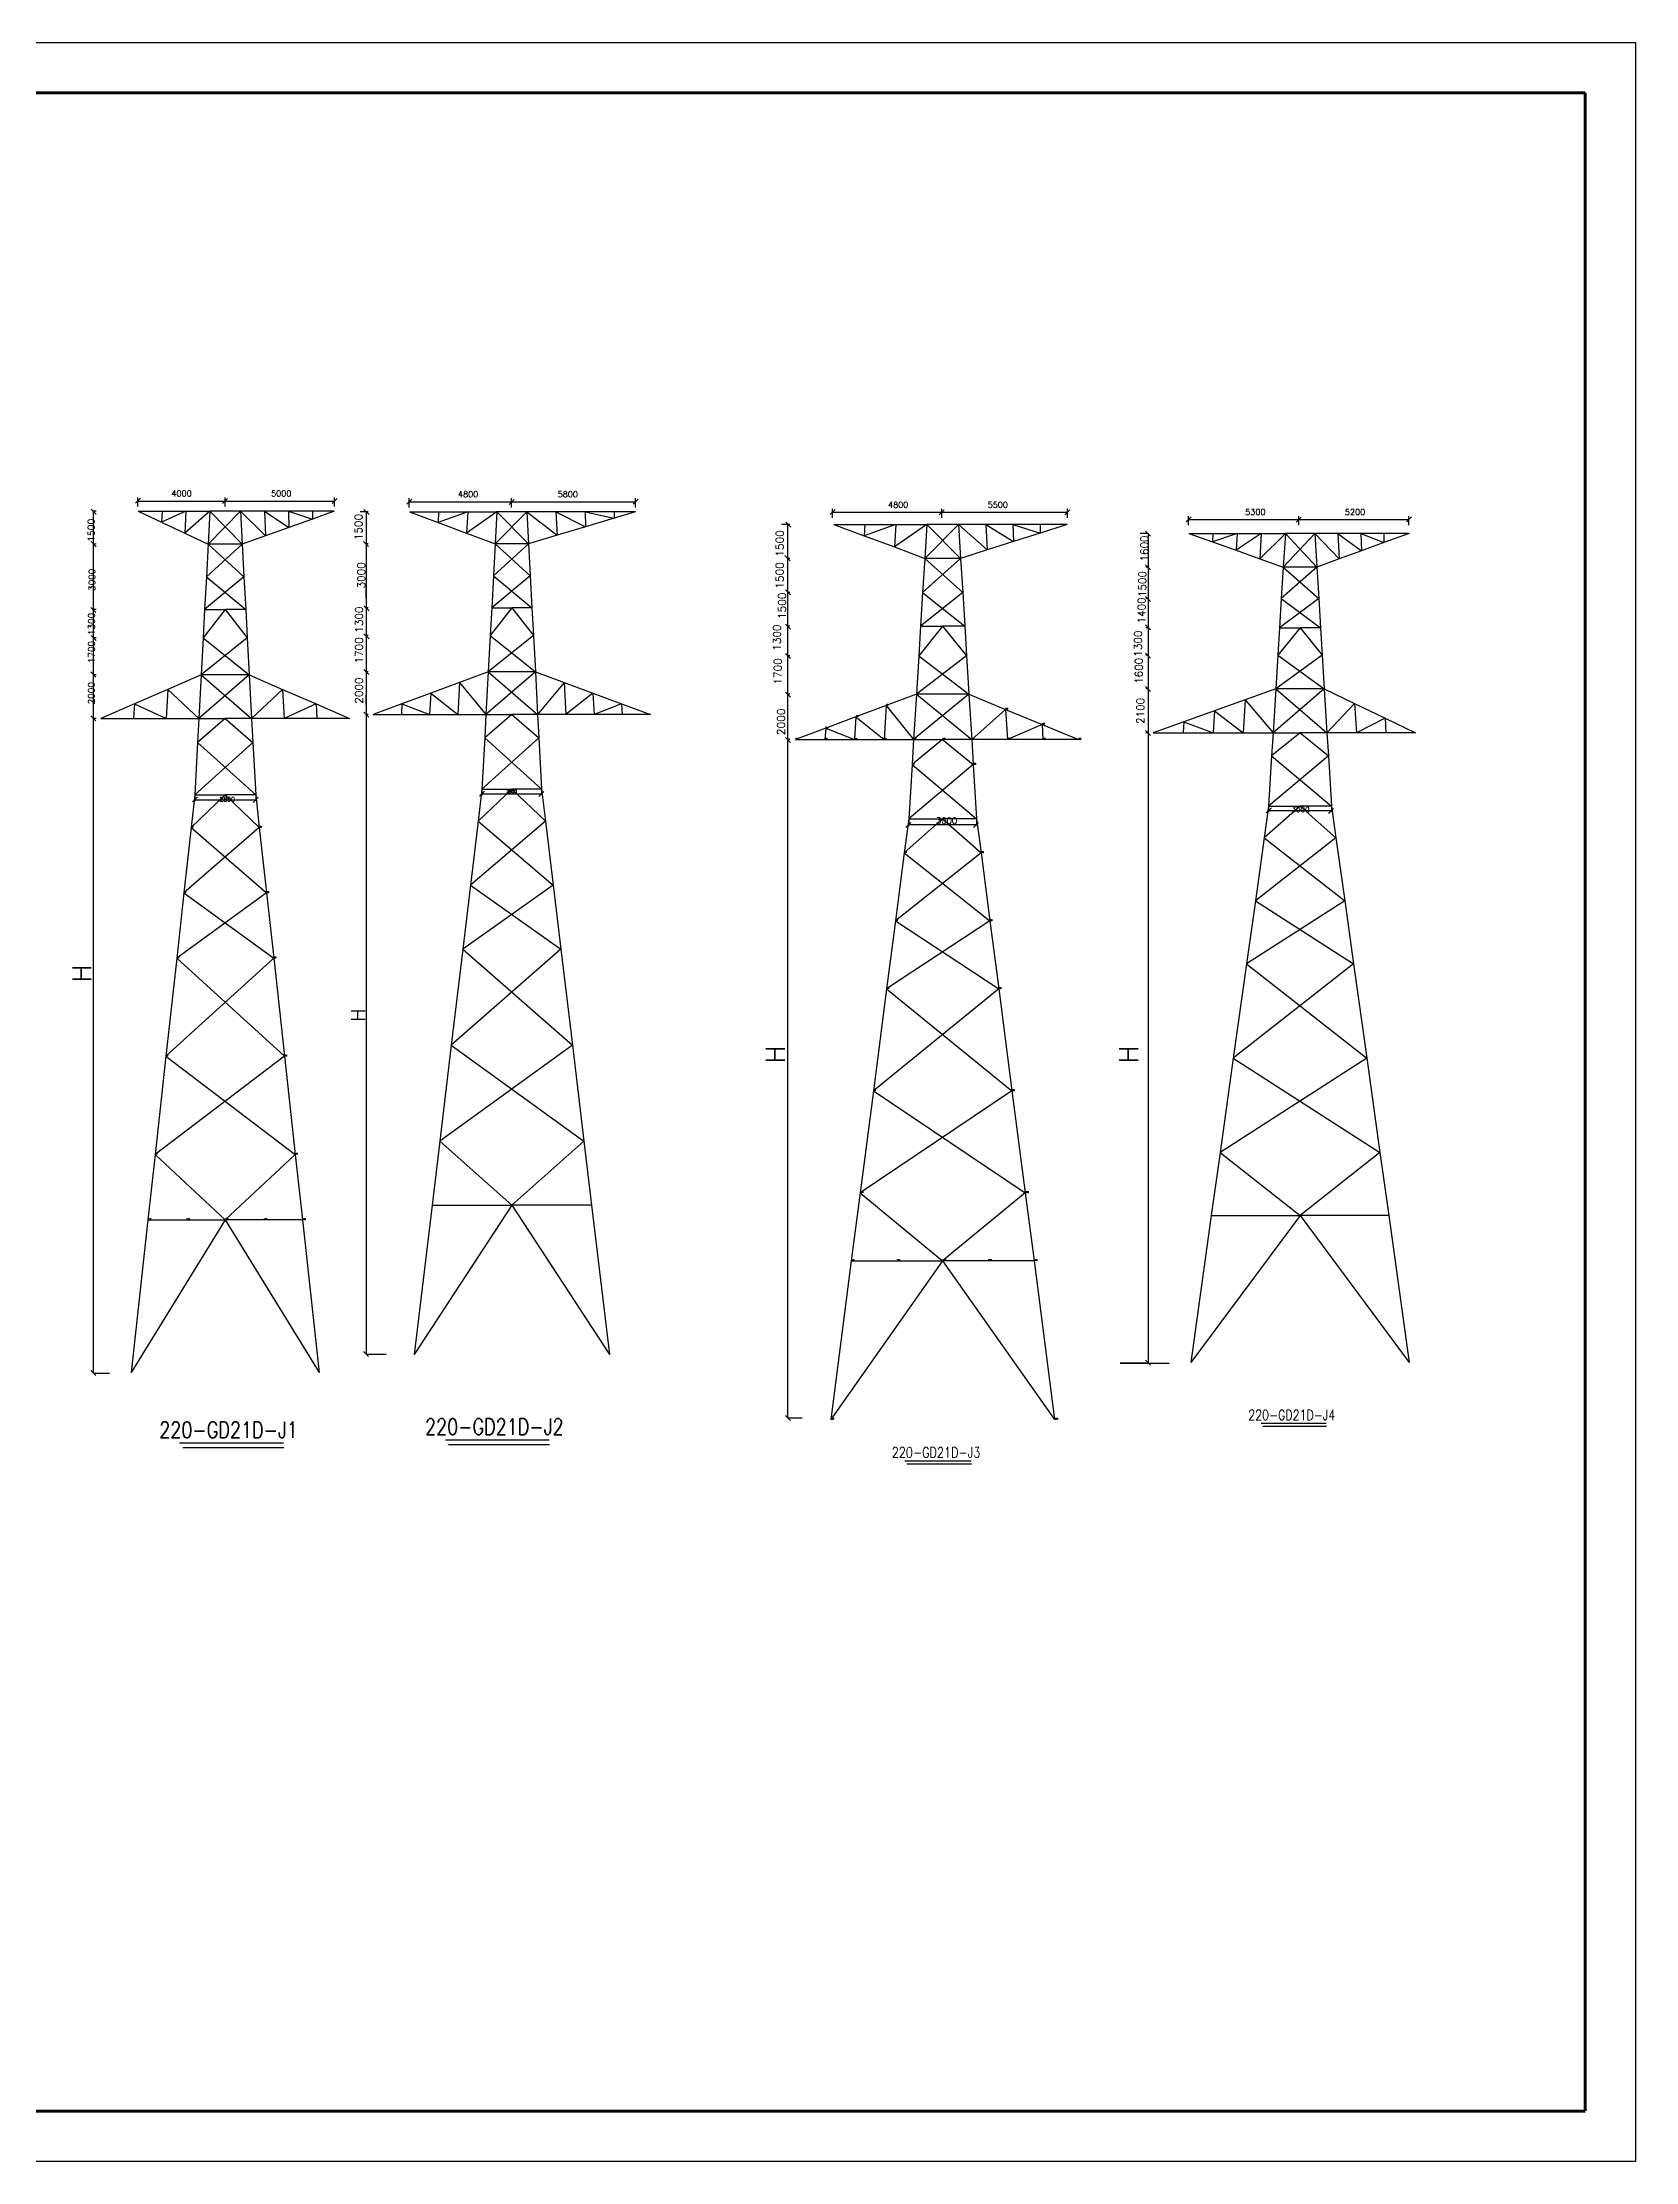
# Model space of a CAD drawing. Header units: millimetres. Extents: x -25344 to 5907, y -19679 to 18215.
# Drawn here: x 4834.1 to 5150, y 921.6 to 1341.6 of the extents above; entities that cross this region are included whole.
import ezdxf

# ---------------------------------------------------------------- set-up
doc = ezdxf.new("R2010")
doc.units = ezdxf.units.MM
for name, color, linetype, lineweight in [('受力材原始杆件', 1, 'Continuous', 25), ('受力材杆件', 7, 'Continuous', 25), ('受力材节点号', 2, 'Continuous', 25)]:
    doc.layers.add(name, color=color, linetype=linetype, lineweight=lineweight)
doc.layers.add('基本图元层', color=7, linetype='Continuous')
doc.layers.add('标注', color=7, linetype='Continuous')
doc.styles.add('Romans', font='', dxfattribs={"width": 0.65})
doc.styles.get("Standard").update_dxf_attribs({"font": 'txt', "bigfont": 'gbcbig.shx'})
doc.styles.add('TBWZ', font='txt.shx', dxfattribs={"width": 0.7, "bigfont": 'hztxt.shx'})
doc.styles.get('Romans').set_extended_font_data('romans.shx')

msp = doc.modelspace()

# ---------------------------------------------------------------- linework, layer by layer
at = {"color": 0}
for p, q in [((4555.98, 1341.65), (5149.98, 1341.65)), ((5149.98, 1341.65), (5149.98, 921.65)), ((5149.98, 921.65), (4555.98, 921.65))]:
    msp.add_line(p, q, dxfattribs=at)
at = {"color": 0, "linetype": 'ByBlock'}
for p, q in [((4843.76, 1249.17), (4844.75, 1248.17)), ((4852.53, 1250.3), (4853.53, 1251.3)), ((4869.8, 1250.23), (4870.79, 1251.23)), ((4891.52, 1250.28), (4892.51, 1251.27)), ((4897.85, 1249.07), (4898.85, 1248.07)), ((4906.33, 1250.14), (4907.33, 1251.14)), ((4926.61, 1250.07), (4927.6, 1251.07)), ((4951.19, 1250.12), (4952.19, 1251.12)), ((4990.28, 1248.06), (4991.28, 1249.06)), ((5011.87, 1247.99), (5012.87, 1248.99)), ((5036.82, 1248.04), (5037.82, 1249.03)), ((5060.85, 1246.63), (5061.85, 1247.62)), ((5082.68, 1246.56), (5083.68, 1247.55)), ((5104.53, 1246.6), (5105.53, 1247.6)), ((4981.46, 1246.58), (4982.46, 1245.58)), ((5052.81, 1244.77), (5053.81, 1243.78)), ((4843.76, 1242.7), (4844.75, 1241.7)), ((4897.73, 1242.71), (4898.73, 1241.71)), ((4981.32, 1239.93), (4982.32, 1238.93)), ((5052.81, 1238.12), (5053.81, 1237.12)), ((4981.44, 1233.16), (4982.43, 1232.16)), ((5052.81, 1231.86), (5053.81, 1230.86)), ((4843.72, 1229.68), (4844.71, 1228.69)), ((4897.85, 1229.97), (4898.85, 1228.98)), ((4843.77, 1224.11), (4844.76, 1223.12)), ((4897.85, 1224.43), (4898.85, 1223.43)), ((4981.44, 1226.35), (4982.43, 1225.35)), ((5052.81, 1226.21), (5053.81, 1225.21)), ((4981.44, 1220.54), (4982.43, 1219.54)), ((5052.81, 1220.63), (5053.81, 1219.63)), ((4843.67, 1216.87), (4844.66, 1215.87)), ((4897.81, 1217.34), (4898.81, 1216.34)), ((5052.81, 1214.01), (5053.81, 1213.02)), ((4981.44, 1212.9), (4982.43, 1211.9)), ((4843.67, 1208.16), (4844.66, 1207.16)), ((4897.83, 1208.93), (4898.82, 1207.94)), ((4981.44, 1203.91), (4982.43, 1202.91)), ((5052.81, 1205.27), (5053.81, 1204.27)), ((4920.78, 1192.27), (4921.77, 1193.27)), ((4932.5, 1192.17), (4933.5, 1193.17)), ((4863.87, 1191.12), (4864.87, 1192.12)), ((4875.88, 1191.03), (4876.87, 1192.03)), ((5076.75, 1188.97), (5077.75, 1189.97)), ((5089.09, 1188.84), (5090.09, 1189.84)), ((5005.25, 1186.04), (5006.25, 1187.04)), ((5018.73, 1186.05), (5019.72, 1187.05)), ((4897.74, 1082.21), (4898.74, 1081.21)), ((5052.81, 1080.49), (5053.81, 1079.5)), ((4843.68, 1078.41), (4844.68, 1077.41)), ((4981.44, 1069.52), (4982.43, 1068.52))]:
    msp.add_line(p, q, dxfattribs=at)
at = {"color": 0, "const_width": 0.6}
for points in [[(4580.98, 1331.65), (5139.98, 1331.65)], [(5139.98, 1331.65), (5139.98, 931.65)], [(5139.98, 931.65), (4580.98, 931.65)]]:
    msp.add_lwpolyline(points, dxfattribs=at)
at = {"layer": '受力材原始杆件', "color": 0}
for p, q in [((4853.06, 1248.71), (4857.81, 1248.71)), ((4853.06, 1248.71), (4857.69, 1246.55)), ((4857.81, 1248.71), (4857.69, 1246.55)), ((4862.56, 1248.71), (4857.69, 1246.55)), ((4857.81, 1248.71), (4862.56, 1248.71)), ((4862.56, 1248.71), (4862.33, 1244.39)), ((4867.31, 1248.71), (4862.33, 1244.39)), ((4862.56, 1248.71), (4867.31, 1248.71)), ((4873.36, 1248.71), (4866.96, 1242.23)), ((4873.36, 1248.71), (4867.31, 1248.71)), ((4878.11, 1248.71), (4873.36, 1248.71)), ((4873.36, 1248.71), (4878.34, 1243.87)), ((4873.36, 1248.71), (4873.71, 1242.23)), ((4882.86, 1248.71), (4878.11, 1248.71)), ((4878.11, 1248.71), (4882.98, 1245.52)), ((4878.11, 1248.71), (4878.34, 1243.87)), ((4887.62, 1248.71), (4882.86, 1248.71)), ((4882.86, 1248.71), (4887.62, 1247.17)), ((4882.86, 1248.71), (4882.98, 1245.52)), ((4891.94, 1248.71), (4887.62, 1248.71)), ((4891.94, 1248.71), (4887.62, 1247.17)), ((4887.62, 1248.71), (4887.62, 1247.17)), ((4906.87, 1248.61), (4912.65, 1248.61)), ((4906.87, 1248.61), (4912.53, 1246.5)), ((4912.65, 1248.61), (4912.53, 1246.5)), ((4918.42, 1248.61), (4912.53, 1246.5)), ((4912.65, 1248.61), (4918.42, 1248.61)), ((4918.42, 1248.61), (4918.2, 1244.38)), ((4924.2, 1248.61), (4918.2, 1244.38)), ((4918.42, 1248.61), (4924.2, 1248.61)), ((4930.12, 1248.61), (4923.86, 1242.27)), ((4930.12, 1248.61), (4924.2, 1248.61)), ((4935.9, 1248.61), (4930.12, 1248.61)), ((4930.12, 1248.61), (4936.13, 1243.96)), ((4930.12, 1248.61), (4930.46, 1242.27)), ((4941.68, 1248.61), (4935.9, 1248.61)), ((4935.9, 1248.61), (4941.79, 1245.65)), ((4935.9, 1248.61), (4936.13, 1243.96)), ((4947.46, 1248.61), (4941.68, 1248.61)), ((4941.68, 1248.61), (4947.46, 1247.35)), ((4941.68, 1248.61), (4941.79, 1245.65)), ((4951.69, 1248.61), (4947.46, 1247.35)), ((4947.46, 1248.61), (4947.46, 1247.35)), ((4857.69, 1246.55), (4862.33, 1244.39)), ((4862.33, 1244.39), (4866.96, 1242.23)), ((4878.34, 1243.87), (4873.71, 1242.23)), ((4882.98, 1245.52), (4878.34, 1243.87)), ((4887.62, 1247.17), (4882.98, 1245.52)), ((4912.53, 1246.5), (4918.2, 1244.38)), ((4918.2, 1244.38), (4923.86, 1242.27)), ((4936.13, 1243.96), (4930.46, 1242.27)), ((4941.79, 1245.65), (4936.13, 1243.96)), ((4947.46, 1247.35), (4941.79, 1245.65)), ((4991.03, 1246.13), (4997.17, 1246.13)), ((4991.03, 1246.13), (4997.03, 1243.88)), ((4997.17, 1246.13), (4997.03, 1243.88)), ((5003.3, 1246.13), (4997.03, 1243.88)), ((4997.03, 1243.88), (5003.03, 1241.64)), ((4997.17, 1246.13), (5003.3, 1246.13)), ((5003.3, 1246.13), (5003.03, 1241.64)), ((5009.44, 1246.13), (5003.03, 1241.64)), ((5003.3, 1246.13), (5009.44, 1246.13)), ((5015.73, 1246.13), (5009.03, 1239.39)), ((5015.73, 1246.13), (5009.44, 1246.13)), ((5021.12, 1246.13), (5015.73, 1246.13)), ((5015.73, 1246.13), (5021.39, 1241.06)), ((5015.73, 1246.13), (5016.14, 1239.39)), ((5026.51, 1246.13), (5021.12, 1246.13)), ((5021.12, 1246.13), (5026.64, 1242.74)), ((5021.12, 1246.13), (5021.39, 1241.06)), ((5031.89, 1246.13), (5026.51, 1246.13)), ((5026.51, 1246.13), (5031.89, 1244.41)), ((5026.51, 1246.13), (5026.64, 1242.74)), ((5031.89, 1244.41), (5026.64, 1242.74)), ((5037.28, 1246.13), (5031.89, 1244.41)), ((5031.89, 1246.13), (5031.89, 1244.41)), ((5061.4, 1244.31), (5066.18, 1244.31)), ((5061.4, 1244.31), (5066.08, 1242.65)), ((5066.18, 1244.31), (5066.08, 1242.65)), ((5070.96, 1244.31), (5066.08, 1242.65)), ((5066.18, 1244.31), (5070.96, 1244.31)), ((5070.96, 1244.31), (5070.76, 1240.99)), ((5075.74, 1244.31), (5070.76, 1240.99)), ((5070.96, 1244.31), (5075.74, 1244.31)), ((5075.74, 1244.31), (5075.44, 1239.32)), ((5080.53, 1244.31), (5075.44, 1239.32)), ((5075.74, 1244.31), (5080.53, 1244.31)), ((5086.35, 1244.31), (5080.12, 1237.66)), ((5086.35, 1244.31), (5080.53, 1244.31)), ((5090.92, 1244.31), (5086.35, 1244.31)), ((5086.35, 1244.31), (5091.2, 1239.27)), ((5086.35, 1244.31), (5086.76, 1237.66)), ((5095.5, 1244.31), (5090.92, 1244.31)), ((5090.92, 1244.31), (5095.63, 1240.89)), ((5090.92, 1244.31), (5091.2, 1239.27)), ((5100.07, 1244.31), (5095.5, 1244.31)), ((5095.5, 1244.31), (5100.07, 1242.5)), ((5095.5, 1244.31), (5095.63, 1240.89)), ((5105.06, 1244.31), (5100.07, 1244.31)), ((5105.06, 1244.31), (5100.07, 1242.5)), ((5100.07, 1244.31), (5100.07, 1242.5)), ((4873.71, 1242.23), (4866.61, 1235.75)), ((4873.71, 1242.23), (4866.96, 1242.23)), ((4873.71, 1242.23), (4874.06, 1235.75)), ((4930.46, 1242.27), (4923.52, 1235.93)), ((4930.46, 1242.27), (4923.86, 1242.27)), ((4930.46, 1242.27), (4930.8, 1235.93)), ((5003.03, 1241.64), (5009.03, 1239.39)), ((5016.14, 1239.39), (5008.61, 1232.65)), ((5016.14, 1239.39), (5009.03, 1239.39)), ((5021.39, 1241.06), (5016.14, 1239.39)), ((5016.14, 1239.39), (5016.56, 1232.65)), ((5026.64, 1242.74), (5021.39, 1241.06)), ((5066.08, 1242.65), (5070.76, 1240.99)), ((5070.76, 1240.99), (5075.44, 1239.32)), ((5075.44, 1239.32), (5080.12, 1237.66)), ((5091.2, 1239.27), (5086.76, 1237.66)), ((5095.63, 1240.89), (5091.2, 1239.27)), ((5100.07, 1242.5), (5095.63, 1240.89)), ((4874.06, 1235.75), (4866.26, 1229.27)), ((4874.06, 1235.75), (4874.41, 1229.27)), ((4930.8, 1235.93), (4923.18, 1229.58)), ((4930.8, 1235.93), (4931.15, 1229.58)), ((5086.76, 1237.66), (5079.73, 1231.42)), ((5086.76, 1237.66), (5080.12, 1237.66)), ((5086.76, 1237.66), (5087.14, 1231.42)), ((5016.56, 1232.65), (5008.2, 1225.92)), ((5016.56, 1232.65), (5016.97, 1225.92)), ((5087.14, 1231.42), (5079.37, 1225.6)), ((5087.14, 1231.42), (5087.5, 1225.6)), ((4874.41, 1229.27), (4870.34, 1229.27)), ((4870.34, 1229.27), (4874.71, 1223.65)), ((4874.41, 1229.27), (4874.71, 1223.65)), ((4931.15, 1229.58), (4927.16, 1229.58)), ((4927.16, 1229.58), (4931.44, 1224.09)), ((4931.15, 1229.58), (4931.44, 1224.09)), ((4874.71, 1223.65), (4865.57, 1216.31)), ((4874.71, 1223.65), (4875.1, 1216.31)), ((4931.44, 1224.09), (4922.49, 1216.9)), ((4931.44, 1224.09), (4931.83, 1216.9)), ((5016.97, 1225.92), (5012.58, 1225.92)), ((5012.58, 1225.92), (5017.33, 1220.08)), ((5016.97, 1225.92), (5017.33, 1220.08)), ((5087.5, 1225.6), (5083.44, 1225.6)), ((5083.44, 1225.6), (5087.83, 1220.19)), ((5087.5, 1225.6), (5087.83, 1220.19)), ((5017.33, 1220.08), (5007.37, 1212.45)), ((5017.33, 1220.08), (5017.8, 1212.45)), ((5087.83, 1220.19), (5078.63, 1213.54)), ((5087.83, 1220.19), (5088.24, 1213.54)), ((4875.1, 1216.31), (4865.57, 1216.31)), ((4865.57, 1216.31), (4875.57, 1207.67)), ((4875.1, 1216.31), (4881.72, 1213.43)), ((4875.1, 1216.31), (4875.57, 1207.67)), ((4931.83, 1216.9), (4922.49, 1216.9)), ((4922.49, 1216.9), (4932.28, 1208.44)), ((4931.83, 1216.9), (4937.53, 1214.78)), ((4931.83, 1216.9), (4932.28, 1208.44)), ((4937.53, 1214.78), (4932.28, 1208.44)), ((4937.53, 1214.78), (4943.24, 1212.67)), ((4937.53, 1214.78), (4937.88, 1208.44)), ((4881.72, 1213.43), (4875.57, 1207.67)), ((4881.72, 1213.43), (4888.34, 1210.55)), ((4881.72, 1213.43), (4882.03, 1207.67)), ((4888.34, 1210.55), (4882.03, 1207.67)), ((4888.34, 1210.55), (4894.96, 1207.67)), ((4888.34, 1210.55), (4888.5, 1207.67)), ((4943.24, 1212.67), (4937.88, 1208.44)), ((4943.24, 1212.67), (4948.94, 1210.56)), ((4943.24, 1212.67), (4943.47, 1208.44)), ((4948.94, 1210.56), (4943.47, 1208.44)), ((4948.94, 1210.56), (4954.65, 1208.44)), ((4948.94, 1210.56), (4949.06, 1208.44)), ((5001.38, 1210.2), (4995.38, 1207.96)), ((5001.38, 1210.2), (5000.96, 1203.47)), ((5007.37, 1212.45), (5001.38, 1210.2)), ((5001.38, 1210.2), (5006.82, 1203.47)), ((5017.8, 1212.45), (5007.37, 1212.45)), ((5007.37, 1212.45), (5018.35, 1203.47)), ((5017.8, 1212.45), (5025.04, 1209.45)), ((5017.8, 1212.45), (5018.35, 1203.47)), ((5072.56, 1211.36), (5066.48, 1209.17)), ((5072.56, 1211.36), (5072.15, 1204.81)), ((5078.63, 1213.54), (5072.56, 1211.36)), ((5072.56, 1211.36), (5078.09, 1204.81)), ((5088.24, 1213.54), (5078.63, 1213.54)), ((5078.63, 1213.54), (5088.78, 1204.81)), ((5088.24, 1213.54), (5094.26, 1210.63)), ((5088.24, 1213.54), (5088.78, 1204.81)), ((5094.26, 1210.63), (5088.78, 1204.81)), ((5094.26, 1210.63), (5100.29, 1207.72)), ((5094.26, 1210.63), (5094.62, 1204.81)), ((4875.57, 1207.67), (4870.34, 1207.67)), ((4870.34, 1207.67), (4875.83, 1202.91)), ((4882.03, 1207.67), (4875.57, 1207.67)), ((4875.57, 1207.67), (4875.83, 1202.91)), ((4888.5, 1207.67), (4882.03, 1207.67)), ((4894.96, 1207.67), (4888.5, 1207.67)), ((4932.28, 1208.44), (4927.16, 1208.44)), ((4927.16, 1208.44), (4932.54, 1203.79)), ((4937.88, 1208.44), (4932.28, 1208.44)), ((4932.28, 1208.44), (4932.54, 1203.79)), ((4943.47, 1208.44), (4937.88, 1208.44)), ((4949.06, 1208.44), (4943.47, 1208.44)), ((4954.65, 1208.44), (4949.06, 1208.44)), ((4989.39, 1205.71), (4983.4, 1203.47)), ((4989.39, 1205.71), (4989.25, 1203.47)), ((4995.38, 1207.96), (4989.39, 1205.71)), ((4989.39, 1205.71), (4995.11, 1203.47)), ((4995.38, 1207.96), (4995.11, 1203.47)), ((4995.38, 1207.96), (5000.96, 1203.47)), ((5025.04, 1209.45), (5018.35, 1203.47)), ((5025.04, 1209.45), (5032.29, 1206.46)), ((5025.04, 1209.45), (5025.41, 1203.47)), ((5032.29, 1206.46), (5025.41, 1203.47)), ((5032.29, 1206.46), (5039.53, 1203.47)), ((5032.29, 1206.46), (5032.47, 1203.47)), ((5060.4, 1206.99), (5054.33, 1204.81)), ((5060.4, 1206.99), (5060.27, 1204.81)), ((5066.48, 1209.17), (5060.4, 1206.99)), ((5060.4, 1206.99), (5066.21, 1204.81)), ((5066.48, 1209.17), (5066.21, 1204.81)), ((5066.48, 1209.17), (5072.15, 1204.81)), ((5100.29, 1207.72), (5094.62, 1204.81)), ((5100.29, 1207.72), (5106.31, 1204.81)), ((5100.29, 1207.72), (5100.47, 1204.81)), ((4864.85, 1202.91), (4876.38, 1192.55)), ((4875.83, 1202.91), (4876.38, 1192.55)), ((4921.79, 1203.79), (4933.08, 1193.64)), ((4932.54, 1203.79), (4933.08, 1193.64)), ((4983.4, 1203.47), (4989.25, 1203.47)), ((4989.25, 1203.47), (4995.11, 1203.47)), ((4995.11, 1203.47), (5000.96, 1203.47)), ((5000.96, 1203.47), (5006.82, 1203.47)), ((5018.35, 1203.47), (5012.58, 1203.47)), ((5012.58, 1203.47), (5018.66, 1198.53)), ((5025.41, 1203.47), (5018.35, 1203.47)), ((5018.35, 1203.47), (5018.66, 1198.53)), ((5032.47, 1203.47), (5025.41, 1203.47)), ((5039.53, 1203.47), (5032.47, 1203.47)), ((5054.33, 1204.81), (5060.27, 1204.81)), ((5060.27, 1204.81), (5066.21, 1204.81)), ((5066.21, 1204.81), (5072.15, 1204.81)), ((5072.15, 1204.81), (5078.09, 1204.81)), ((5088.78, 1204.81), (5083.44, 1204.81)), ((5083.44, 1204.81), (5089.06, 1200.23)), ((5094.62, 1204.81), (5088.78, 1204.81)), ((5088.78, 1204.81), (5089.06, 1200.23)), ((5100.47, 1204.81), (5094.62, 1204.81)), ((5106.31, 1204.81), (5100.47, 1204.81)), ((5006.51, 1198.53), (5019.32, 1187.75)), ((5018.66, 1198.53), (5019.32, 1187.75)), ((5077.81, 1200.23), (5089.67, 1190.25)), ((5089.06, 1200.23), (5089.67, 1190.25)), ((4933.08, 1193.64), (4927.16, 1193.64)), ((4927.16, 1193.64), (4933.84, 1187.3)), ((4933.08, 1193.64), (4933.84, 1187.3)), ((4876.38, 1192.55), (4870.34, 1192.55)), ((4870.34, 1192.55), (4877.1, 1186.07)), ((4876.38, 1192.55), (4877.1, 1186.07)), ((5089.67, 1190.25), (5083.44, 1190.25)), ((5083.44, 1190.25), (5090.55, 1184.01)), ((5089.67, 1190.25), (5090.55, 1184.01)), ((4863.57, 1186.07), (4878.52, 1173.11)), ((4877.1, 1186.07), (4878.52, 1173.11)), ((4920.48, 1187.3), (4935.36, 1174.62)), ((4933.84, 1187.3), (4935.36, 1174.62)), ((5019.32, 1187.75), (5012.58, 1187.75)), ((5012.58, 1187.75), (5020.2, 1181.01)), ((5019.32, 1187.75), (5020.2, 1181.01)), ((5004.97, 1181.01), (5021.95, 1167.54)), ((5020.2, 1181.01), (5021.95, 1167.54)), ((5076.33, 1184.01), (5092.29, 1171.54)), ((5090.55, 1184.01), (5092.29, 1171.54)), ((4862.15, 1173.11), (4879.95, 1160.15)), ((4878.52, 1173.11), (4879.95, 1160.15)), ((4918.96, 1174.62), (4936.89, 1161.93)), ((4935.36, 1174.62), (4936.89, 1161.93)), ((5074.58, 1171.54), (5094.04, 1159.06)), ((5092.29, 1171.54), (5094.04, 1159.06)), ((5003.22, 1167.54), (5023.7, 1154.07)), ((5021.95, 1167.54), (5023.7, 1154.07)), ((4879.95, 1160.15), (4858.58, 1140.71)), ((4879.95, 1160.15), (4882.09, 1140.71)), ((4936.89, 1161.93), (4915.15, 1142.91)), ((4936.89, 1161.93), (4939.17, 1142.91)), ((5094.04, 1159.06), (5070.21, 1140.34)), ((5094.04, 1159.06), (5096.66, 1140.34)), ((5023.7, 1154.07), (4998.84, 1133.86)), ((5023.7, 1154.07), (5026.33, 1133.86)), ((4939.17, 1142.91), (4912.87, 1123.88)), ((4939.17, 1142.91), (4941.45, 1123.88)), ((4882.09, 1140.71), (4856.45, 1121.27)), ((4882.09, 1140.71), (4884.22, 1121.27)), ((5096.66, 1140.34), (5067.59, 1121.63)), ((5096.66, 1140.34), (5099.28, 1121.63)), ((5026.33, 1133.86), (4996.22, 1113.65)), ((5026.33, 1133.86), (5028.95, 1113.65)), ((4941.45, 1123.88), (4927.16, 1111.19)), ((4941.45, 1123.88), (4942.98, 1111.19)), ((5099.28, 1121.63), (5083.44, 1109.15)), ((5099.28, 1121.63), (5101.03, 1109.15)), ((4884.22, 1121.27), (4870.34, 1108.31)), ((4884.22, 1121.27), (4885.65, 1108.31)), ((5028.95, 1113.65), (5012.58, 1100.18)), ((5028.95, 1113.65), (5030.7, 1100.18)), ((4935.07, 1111.19), (4927.16, 1111.19)), ((4927.16, 1111.19), (4946.53, 1081.6)), ((4942.98, 1111.19), (4935.07, 1111.19)), ((4942.98, 1111.19), (4946.53, 1081.6)), ((5092.23, 1109.15), (5083.44, 1109.15)), ((5083.44, 1109.15), (5105.1, 1080.04)), ((5101.03, 1109.15), (5092.23, 1109.15)), ((5101.03, 1109.15), (5105.1, 1080.04)), ((4877.99, 1108.31), (4870.34, 1108.31)), ((4870.34, 1108.31), (4888.98, 1078.07)), ((4885.65, 1108.31), (4877.99, 1108.31)), ((4885.65, 1108.31), (4888.98, 1078.07)), ((5021.64, 1100.18), (5012.58, 1100.18)), ((5012.58, 1100.18), (5034.79, 1068.75)), ((5030.7, 1100.18), (5021.64, 1100.18)), ((5030.7, 1100.18), (5034.79, 1068.75))]:
    msp.add_line(p, q, dxfattribs=at)
at = {"layer": '受力材杆件', "color": 0}
for p, q in [((4867.31, 1248.71), (4866.96, 1242.23)), ((4867.31, 1248.71), (4873.71, 1242.23)), ((4924.2, 1248.61), (4923.86, 1242.27)), ((4924.2, 1248.61), (4930.46, 1242.27)), ((4951.69, 1248.61), (4947.46, 1248.61)), ((5009.44, 1246.13), (5009.03, 1239.39)), ((5009.44, 1246.13), (5016.14, 1239.39)), ((5037.28, 1246.13), (5031.89, 1246.13)), ((5080.53, 1244.31), (5080.12, 1237.66)), ((5080.53, 1244.31), (5086.76, 1237.66)), ((4866.96, 1242.23), (4866.61, 1235.75)), ((4866.96, 1242.23), (4874.06, 1235.75)), ((4923.86, 1242.27), (4923.52, 1235.93)), ((4923.86, 1242.27), (4930.8, 1235.93)), ((5009.03, 1239.39), (5008.61, 1232.65)), ((5009.03, 1239.39), (5016.56, 1232.65)), ((4866.61, 1235.75), (4866.26, 1229.27)), ((4866.61, 1235.75), (4874.41, 1229.27)), ((4923.52, 1235.93), (4923.18, 1229.58)), ((4923.52, 1235.93), (4931.15, 1229.58)), ((5080.12, 1237.66), (5079.73, 1231.42)), ((5080.12, 1237.66), (5087.14, 1231.42)), ((5008.61, 1232.65), (5008.2, 1225.92)), ((5008.61, 1232.65), (5016.97, 1225.92)), ((5079.73, 1231.42), (5079.37, 1225.6)), ((5079.73, 1231.42), (5087.5, 1225.6)), ((4866.26, 1229.27), (4865.96, 1223.65)), ((4870.34, 1229.27), (4865.96, 1223.65)), ((4866.26, 1229.27), (4870.34, 1229.27)), ((4923.18, 1229.58), (4922.88, 1224.09)), ((4927.16, 1229.58), (4922.88, 1224.09)), ((4923.18, 1229.58), (4927.16, 1229.58)), ((4865.96, 1223.65), (4865.57, 1216.31)), ((4865.96, 1223.65), (4875.1, 1216.31)), ((4922.88, 1224.09), (4922.49, 1216.9)), ((4922.88, 1224.09), (4931.83, 1216.9)), ((5008.2, 1225.92), (5007.84, 1220.08)), ((5012.58, 1225.92), (5007.84, 1220.08)), ((5008.2, 1225.92), (5012.58, 1225.92)), ((5079.37, 1225.6), (5079.04, 1220.19)), ((5083.44, 1225.6), (5079.04, 1220.19)), ((5079.37, 1225.6), (5083.44, 1225.6)), ((5007.84, 1220.08), (5007.37, 1212.45)), ((5007.84, 1220.08), (5017.8, 1212.45)), ((5079.04, 1220.19), (5078.63, 1213.54)), ((5079.04, 1220.19), (5088.24, 1213.54)), ((4865.57, 1216.31), (4858.95, 1213.43)), ((4875.1, 1216.31), (4865.1, 1207.67)), ((4865.57, 1216.31), (4865.1, 1207.67)), ((4916.79, 1214.78), (4911.09, 1212.67)), ((4916.79, 1214.78), (4916.45, 1208.44)), ((4922.49, 1216.9), (4916.79, 1214.78)), ((4916.79, 1214.78), (4922.04, 1208.44)), ((4931.83, 1216.9), (4922.04, 1208.44)), ((4922.49, 1216.9), (4922.04, 1208.44)), ((4852.33, 1210.55), (4845.71, 1207.67)), ((4852.33, 1210.55), (4852.17, 1207.67)), ((4858.95, 1213.43), (4852.33, 1210.55)), ((4852.33, 1210.55), (4858.64, 1207.67)), ((4858.95, 1213.43), (4858.64, 1207.67)), ((4858.95, 1213.43), (4865.1, 1207.67)), ((4905.38, 1210.56), (4899.68, 1208.44)), ((4905.38, 1210.56), (4905.27, 1208.44)), ((4911.09, 1212.67), (4905.38, 1210.56)), ((4905.38, 1210.56), (4910.86, 1208.44)), ((4911.09, 1212.67), (4910.86, 1208.44)), ((4911.09, 1212.67), (4916.45, 1208.44)), ((5017.8, 1212.45), (5006.82, 1203.47)), ((5007.37, 1212.45), (5006.82, 1203.47)), ((5088.24, 1213.54), (5078.09, 1204.81)), ((5078.63, 1213.54), (5078.09, 1204.81)), ((4845.71, 1207.67), (4852.17, 1207.67)), ((4852.17, 1207.67), (4858.64, 1207.67)), ((4858.64, 1207.67), (4865.1, 1207.67)), ((4865.1, 1207.67), (4864.85, 1202.91)), ((4870.34, 1207.67), (4864.85, 1202.91)), ((4865.1, 1207.67), (4870.34, 1207.67)), ((4899.68, 1208.44), (4905.27, 1208.44)), ((4905.27, 1208.44), (4910.86, 1208.44)), ((4910.86, 1208.44), (4916.45, 1208.44)), ((4916.45, 1208.44), (4922.04, 1208.44)), ((4922.04, 1208.44), (4921.79, 1203.79)), ((4927.16, 1208.44), (4921.79, 1203.79)), ((4922.04, 1208.44), (4927.16, 1208.44)), ((4875.83, 1202.91), (4864.29, 1192.55)), ((4864.85, 1202.91), (4864.29, 1192.55)), ((4932.54, 1203.79), (4921.24, 1193.64)), ((4921.79, 1203.79), (4921.24, 1193.64)), ((5006.82, 1203.47), (5006.51, 1198.53)), ((5012.58, 1203.47), (5006.51, 1198.53)), ((5006.82, 1203.47), (5012.58, 1203.47)), ((5078.09, 1204.81), (5077.81, 1200.23)), ((5083.44, 1204.81), (5077.81, 1200.23)), ((5078.09, 1204.81), (5083.44, 1204.81)), ((5018.66, 1198.53), (5005.85, 1187.75)), ((5006.51, 1198.53), (5005.85, 1187.75)), ((5089.06, 1200.23), (5077.2, 1190.25)), ((5077.81, 1200.23), (5077.2, 1190.25)), ((4921.24, 1193.64), (4920.48, 1187.3)), ((4927.16, 1193.64), (4920.48, 1187.3)), ((4921.24, 1193.64), (4927.16, 1193.64)), ((4864.29, 1192.55), (4863.57, 1186.07)), ((4870.34, 1192.55), (4863.57, 1186.07)), ((4864.29, 1192.55), (4870.34, 1192.55)), ((5077.2, 1190.25), (5076.33, 1184.01)), ((5083.44, 1190.25), (5076.33, 1184.01)), ((5077.2, 1190.25), (5083.44, 1190.25)), ((4877.1, 1186.07), (4862.15, 1173.11)), ((4863.57, 1186.07), (4862.15, 1173.11)), ((4933.84, 1187.3), (4918.96, 1174.62)), ((4920.48, 1187.3), (4918.96, 1174.62)), ((5005.85, 1187.75), (5004.97, 1181.01)), ((5012.58, 1187.75), (5004.97, 1181.01)), ((5005.85, 1187.75), (5012.58, 1187.75)), ((5020.2, 1181.01), (5003.22, 1167.54)), ((5004.97, 1181.01), (5003.22, 1167.54)), ((5090.55, 1184.01), (5074.58, 1171.54)), ((5076.33, 1184.01), (5074.58, 1171.54)), ((4878.52, 1173.11), (4860.72, 1160.15)), ((4862.15, 1173.11), (4860.72, 1160.15)), ((4935.36, 1174.62), (4917.44, 1161.93)), ((4918.96, 1174.62), (4917.44, 1161.93)), ((5092.29, 1171.54), (5072.83, 1159.06)), ((5074.58, 1171.54), (5072.83, 1159.06)), ((5021.95, 1167.54), (5001.47, 1154.07)), ((5003.22, 1167.54), (5001.47, 1154.07)), ((4860.72, 1160.15), (4858.58, 1140.71)), ((4860.72, 1160.15), (4882.09, 1140.71)), ((4917.44, 1161.93), (4915.15, 1142.91)), ((4917.44, 1161.93), (4939.17, 1142.91)), ((5072.83, 1159.06), (5070.21, 1140.34)), ((5072.83, 1159.06), (5096.66, 1140.34)), ((5001.47, 1154.07), (4998.84, 1133.86)), ((5001.47, 1154.07), (5026.33, 1133.86)), ((4915.15, 1142.91), (4912.87, 1123.88)), ((4915.15, 1142.91), (4941.45, 1123.88)), ((4858.58, 1140.71), (4856.45, 1121.27)), ((4858.58, 1140.71), (4884.22, 1121.27)), ((5070.21, 1140.34), (5067.59, 1121.63)), ((5070.21, 1140.34), (5099.28, 1121.63)), ((4998.84, 1133.86), (4996.22, 1113.65)), ((4998.84, 1133.86), (5028.95, 1113.65)), ((4912.87, 1123.88), (4911.35, 1111.19)), ((4912.87, 1123.88), (4927.16, 1111.19)), ((5067.59, 1121.63), (5065.85, 1109.15)), ((5067.59, 1121.63), (5083.44, 1109.15)), ((4856.45, 1121.27), (4855.02, 1108.31)), ((4856.45, 1121.27), (4870.34, 1108.31)), ((4996.22, 1113.65), (4994.46, 1100.18)), ((4996.22, 1113.65), (5012.58, 1100.18)), ((4911.35, 1111.19), (4907.8, 1081.6)), ((4927.16, 1111.19), (4907.8, 1081.6)), ((4911.35, 1111.19), (4919.26, 1111.19)), ((4919.26, 1111.19), (4927.16, 1111.19)), ((5065.85, 1109.15), (5061.77, 1080.04)), ((5083.44, 1109.15), (5061.77, 1080.04)), ((5065.85, 1109.15), (5074.64, 1109.15)), ((5074.64, 1109.15), (5083.44, 1109.15)), ((4855.02, 1108.31), (4851.69, 1078.07)), ((4870.34, 1108.31), (4851.69, 1078.07)), ((4855.02, 1108.31), (4862.68, 1108.31)), ((4862.68, 1108.31), (4870.34, 1108.31)), ((4994.46, 1100.18), (4990.38, 1068.75)), ((5012.58, 1100.18), (4990.38, 1068.75)), ((4994.46, 1100.18), (5003.52, 1100.18)), ((5003.52, 1100.18), (5012.58, 1100.18))]:
    msp.add_line(p, q, dxfattribs=at)
at = {"layer": '基本图元层', "color": 0}
for p, q in [((4844.24, 1077.93), (4844.24, 1248.71)), ((4853, 1249.64), (4853, 1251.45)), ((4853, 1250.75), (4892.02, 1250.75)), ((4870.32, 1249.64), (4870.32, 1251.45)), ((4892.02, 1249.64), (4892.02, 1251.45)), ((4898.29, 1248.59), (4898.29, 1081.66)), ((4906.8, 1249.48), (4906.8, 1251.29)), ((4906.8, 1250.61), (4951.7, 1250.62)), ((4927.13, 1249.48), (4927.13, 1251.29)), ((4951.7, 1249.48), (4951.7, 1251.29)), ((4990.74, 1247.4), (4990.74, 1249.21)), ((4990.74, 1248.52), (5037.33, 1248.54)), ((5012.39, 1247.4), (5012.39, 1249.21)), ((5037.33, 1247.4), (5037.33, 1249.21)), ((5061.32, 1245.97), (5061.32, 1247.77)), ((5083.2, 1245.97), (5083.2, 1247.77)), ((5105.04, 1245.97), (5105.04, 1247.77)), ((4981.91, 1069.07), (4981.91, 1246.13)), ((5053.31, 1244.31), (5053.31, 1079.89)), ((5061.32, 1247.09), (5105.04, 1247.11)), ((4864.29, 1191.54), (4876.38, 1191.54)), ((4921.25, 1192.75), (4933.08, 1192.75)), ((5077.2, 1189.43), (5089.67, 1189.43)), ((5005.85, 1186.64), (5019.31, 1186.64)), ((4898.28, 1081.64), (4902.27, 1081.64)), ((5052.95, 1079.89), (5047.76, 1079.89)), ((5047.76, 1079.89), (5057.46, 1079.89)), ((4844.24, 1077.93), (4847.39, 1077.93)), ((4981.91, 1069.07), (4984.75, 1069.07))]:
    msp.add_line(p, q, dxfattribs=at)
at = {"layer": '基本图元层', "color": 0, "lineweight": 25}
for p, q in [((5075.7, 1067.99), (5088.64, 1067.99)), ((5076.08, 1067.4), (5088.68, 1067.4)), ((4861.3, 1064.08), (4881.9, 1064.08)), ((4861.92, 1063.15), (4881.96, 1063.15)), ((4914, 1064.71), (4934.6, 1064.71)), ((4914.61, 1063.78), (4934.66, 1063.78)), ((5005.07, 1060.55), (5018.25, 1060.55)), ((5005.47, 1059.96), (5018.29, 1059.96))]:
    msp.add_line(p, q, dxfattribs=at)
at = {"layer": '标注', "color": 0}
for p, q in [((4844.76, 1248.71), (4844.24, 1248.71)), ((4898.65, 1248.61), (4897.07, 1248.61)), ((4898.65, 1248.61), (4898.19, 1248.61)), ((4982.31, 1246.13), (4980.63, 1246.13)), ((4982.31, 1246.13), (4981.82, 1246.13)), ((5053.31, 1244.31), (5051.76, 1244.31)), ((5053.31, 1244.31), (5052.86, 1244.31)), ((4844.76, 1242.23), (4844.24, 1242.23)), ((4844.76, 1242.23), (4844.24, 1242.23)), ((4898.65, 1242.27), (4898.19, 1242.27)), ((4898.65, 1242.27), (4898.19, 1242.27)), ((4982.31, 1239.39), (4981.82, 1239.39)), ((4982.31, 1239.39), (4981.82, 1239.39)), ((5053.31, 1237.66), (5052.86, 1237.66)), ((5053.31, 1237.66), (5052.86, 1237.66)), ((4898.28, 1231.51), (4898.28, 1233.43)), ((4982.31, 1232.65), (4981.82, 1232.65)), ((4982.31, 1232.65), (4981.82, 1232.65)), ((5053.31, 1231.42), (5052.86, 1231.42)), ((5053.31, 1231.42), (5052.86, 1231.42)), ((4844.76, 1229.27), (4844.24, 1229.27)), ((4844.76, 1229.27), (4844.24, 1229.27)), ((4898.65, 1229.58), (4898.19, 1229.58)), ((4898.65, 1229.58), (4898.19, 1229.58)), ((4844.76, 1223.65), (4844.24, 1223.65)), ((4844.76, 1223.65), (4844.24, 1223.65)), ((4898.65, 1224.09), (4898.19, 1224.09)), ((4898.65, 1224.09), (4898.19, 1224.09)), ((4982.31, 1225.92), (4981.82, 1225.92)), ((4982.31, 1225.92), (4981.82, 1225.92)), ((5053.31, 1225.6), (5052.86, 1225.6)), ((5053.31, 1225.6), (5052.86, 1225.6)), ((4982.31, 1220.08), (4981.82, 1220.08)), ((4982.31, 1220.08), (4981.82, 1220.08)), ((5053.31, 1220.19), (5052.86, 1220.19)), ((5053.31, 1220.19), (5052.86, 1220.19)), ((4844.76, 1216.31), (4844.24, 1216.31)), ((4844.76, 1216.31), (4844.24, 1216.31)), ((4898.65, 1216.9), (4898.19, 1216.9)), ((4898.65, 1216.9), (4898.19, 1216.9)), ((4898.28, 1210.36), (4898.28, 1212.29)), ((4982.31, 1212.45), (4981.82, 1212.45)), ((4982.31, 1212.45), (4981.82, 1212.45)), ((5053.31, 1213.54), (5052.86, 1213.54)), ((5053.31, 1213.54), (5052.86, 1213.54)), ((4844.76, 1207.67), (4844.24, 1207.67)), ((4898.65, 1208.44), (4898.19, 1208.44)), ((4898.65, 1208.44), (4898.19, 1208.44)), ((4982.31, 1203.47), (4981.82, 1203.47)), ((4982.31, 1203.47), (4981.82, 1203.47)), ((5053.31, 1204.81), (5052.86, 1204.81)), ((5053.31, 1204.81), (5052.86, 1204.81)), ((4921.24, 1193.45), (4921.24, 1192.43)), ((4933.08, 1193.45), (4933.08, 1192.43)), ((4864.29, 1192.45), (4864.29, 1191.36)), ((4876.38, 1192.45), (4876.38, 1191.36)), ((5077.2, 1190.06), (5077.2, 1189.06)), ((5089.67, 1190.06), (5089.67, 1189.06)), ((5005.85, 1187.55), (5005.85, 1186.47)), ((5019.32, 1187.55), (5019.32, 1186.47))]:
    msp.add_line(p, q, dxfattribs=at)

# ---------------------------------------------------------------- texts
for s, p in [('4000', (4859.69, 1251.66)), ('5000', (4879.45, 1251.66)), ('4800', (4916.5, 1251.51)), ('5800', (4936.26, 1251.51)), ('4800', (5001.76, 1249.42)), ('5500', (5021.52, 1249.42)), ('5300', (5072.57, 1247.99)), ('5200', (5092.33, 1247.99))]:
    msp.add_text(s, height=1.17).set_placement(p)
at = {"layer": '受力材节点号', "color": 0, "style": 'Romans', "width": 0.6}
for s, height, p in [('431', 0.267, (5001.38, 1210.2)), ('450', 0.267, (5025.04, 1209.45)), ('511', 0.267, (4989.39, 1205.71)), ('471', 0.267, (4995.38, 1207.96)), ('490', 0.267, (5032.29, 1206.46)), ('531', 0.267, (4983.4, 1203.47)), ('571', 0.267, (4989.25, 1203.47)), ('611', 0.267, (4995.11, 1203.47)), ('651', 0.267, (5000.96, 1203.47)), ('671', 0.267, (5006.82, 1203.47)), ('690', 0.267, (5012.58, 1203.47)), ('670', 0.267, (5018.35, 1203.47)), ('630', 0.267, (5025.41, 1203.47)), ('590', 0.267, (5032.47, 1203.47)), ('550', 0.267, (5039.53, 1203.47)), ('731', 0.267, (5006.51, 1198.53)), ('730', 0.267, (5018.66, 1198.53)), ('381', 0.257, (4863.57, 1186.07)), ('380', 0.257, (4877.1, 1186.07)), ('871', 0.267, (5004.97, 1181.01)), ('870', 0.267, (5020.2, 1181.01)), ('391', 0.257, (4862.15, 1173.11)), ('390', 0.257, (4878.52, 1173.11)), ('891', 0.267, (5003.22, 1167.54)), ('890', 0.267, (5021.95, 1167.54)), ('401', 0.257, (4860.72, 1160.15)), ('400', 0.257, (4879.95, 1160.15)), ('911', 0.267, (5001.47, 1154.07)), ('910', 0.267, (5023.7, 1154.07)), ('411', 0.257, (4858.58, 1140.71)), ('410', 0.257, (4882.09, 1140.71)), ('931', 0.267, (4998.84, 1133.86)), ('930', 0.267, (5026.33, 1133.86)), ('461', 0.257, (4856.45, 1121.27)), ('460', 0.257, (4884.22, 1121.27)), ('1011', 0.267, (4996.22, 1113.65)), ('1010', 0.267, (5028.95, 1113.65)), ('1421', 0.257, (4855.02, 1108.31)), ('1431', 0.257, (4862.68, 1108.31)), ('1450', 0.257, (4870.34, 1108.31)), ('1430', 0.257, (4877.99, 1108.31)), ('1420', 0.257, (4885.65, 1108.31)), ('2471', 0.267, (4994.46, 1100.18)), ('2491', 0.267, (5003.52, 1100.18)), ('2530', 0.267, (5012.58, 1100.18)), ('2490', 0.267, (5021.64, 1100.18)), ('2470', 0.267, (5030.7, 1100.18)), ('2681', 0.267, (4990.38, 1068.75)), ('2680', 0.267, (5034.79, 1068.75))]:
    msp.add_text(s, height=height, dxfattribs=at).set_placement(p)
at = {"layer": '基本图元层', "color": 0, "lineweight": 25, "style": 'TBWZ', "width": 0.8}
for s, height, p in [('220-GD21D-J1', 3.192, (4857.27, 1065.07)), ('220-GD21D-J2', 3.192, (4909.96, 1065.7)), ('220-GD21D-J4', 2.0049, (5073.17, 1068.61)), ('220-GD21D-J3', 2.0412, (5002.49, 1061.19))]:
    msp.add_text(s, height=height, dxfattribs=at).set_placement(p)
at = {"layer": '标注', "color": 0}
for s, height, p in [('1500', 1.514, (4897.53, 1242.99)), ('1500', 1.531, (4981.06, 1239.71)), ('3000', 1.514, (4898.07, 1233.42)), ('1500', 1.531, (4981.04, 1233.38)), ('1500', 1.531, (4981.52, 1227.37)), ('1300', 1.514, (4897.63, 1224.65)), ('1700', 1.514, (4897.62, 1218.55)), ('1300', 1.531, (4980.49, 1221.05)), ('1700', 1.531, (4980.66, 1214.36)), ('2000', 1.514, (4897.6, 1210.58)), ('2000', 1.531, (4981.31, 1204.37)), ('H', 3.72, (4843.75, 1155.38)), ('H', 2.8, (4898.1, 1147.58)), ('H', 3.78, (4981.31, 1139.29)), ('H', 3.78, (5051.34, 1139.29))]:
    msp.add_text(s, height=height, rotation=90, dxfattribs=at).set_placement(p)
for s, height, p in [('2800', 0.605, (4926.1, 1192.89)), ('3000', 1.225, (5011.26, 1186.79))]:
    msp.add_text(s, height=height, dxfattribs=at).set_placement(p)
at = {"layer": '标注', "color": 0, "attachment_point": 8, "rotation": 90}
for s, insert, char_height in [('1500', (4844.43, 1244.96), 1.331), ('1600', (5053.34, 1241.34), 1.504), ('3000', (4844.56, 1235.14), 1.285), ('1500', (5052.94, 1234.29), 1.504), ('1400', (5052.78, 1229.07), 1.504), ('1300', (4844.46, 1226.38), 1.285), ('1700', (4844.48, 1220.82), 1.285), ('1300', (5052.07, 1222.49), 1.504), ('1600', (5052.22, 1217.1), 1.504), ('2000', (4844.44, 1212.66), 1.285), ('2100', (5052.54, 1209.16), 1.504)]:
    msp.add_mtext(s, dxfattribs=dict(at, insert=insert, char_height=char_height))
at = {"layer": '标注', "color": 0, "attachment_point": 8}
for s, insert, char_height in [('2800', (4870.73, 1191.18), 0.9), ('3000', (5083.54, 1189.07), 1.053)]:
    msp.add_mtext(s, dxfattribs=dict(at, insert=insert, char_height=char_height))

doc.saveas('drawing.dxf')
